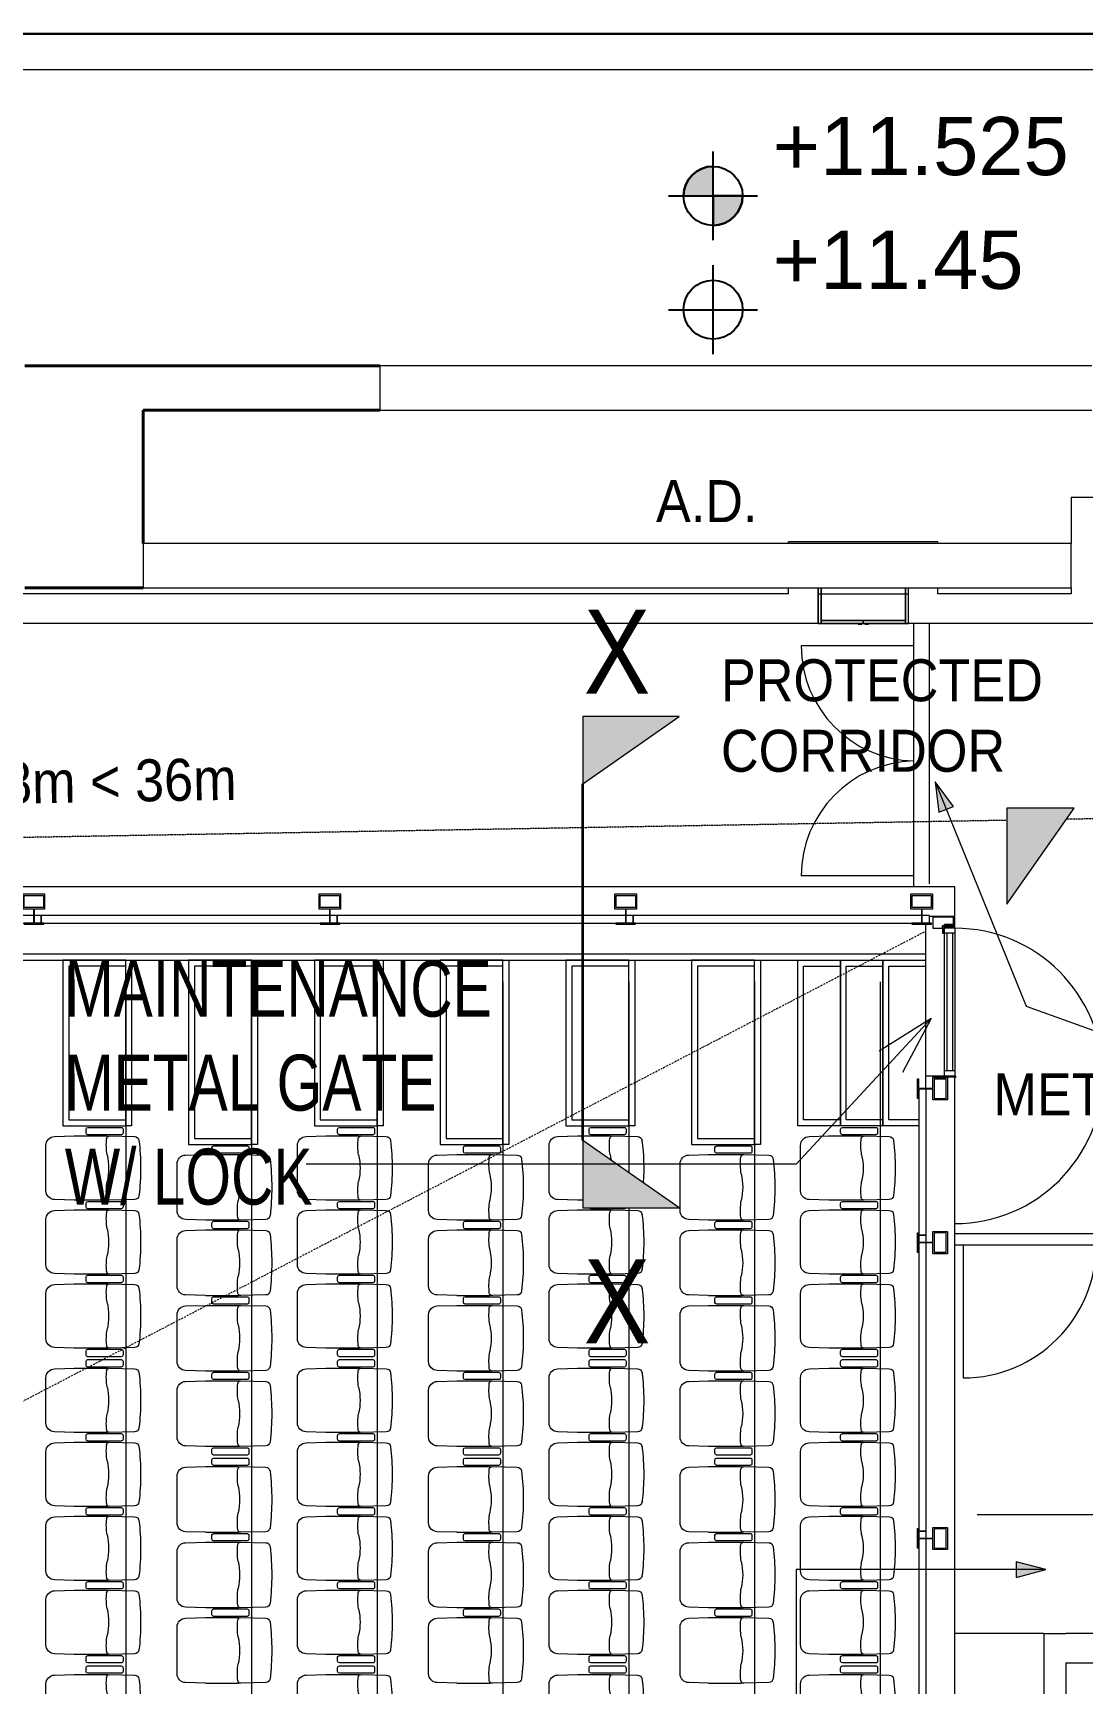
# Model space of a CAD drawing. Header units: millimetres. Extents: x 12827 to 178996, y -27589 to 73652.
# Drawn here: x 66783 to 73879, y 22699 to 33857 of the extents above; entities that cross this region are included whole.
import ezdxf

# ---------------------------------------------------------------- set-up
doc = ezdxf.new("R2010")
doc.units = ezdxf.units.MM
for name, pattern in [('Dash', [6, 3, -3]), ('Dash dot', [21, 10, -5, 1, -5]), ('Overhead', [3.96875, 2.38125, -1.5875])]:
    doc.linetypes.add(name, pattern=pattern)
for name, color, linetype, lineweight in [('A-ANNO-NOTE', 131, 'Continuous', 25), ('A-DETL', 90, 'Continuous', 9), ('A-DETL-GENF', 92, 'Continuous', 20), ('A-DETL-HDLN', 90, 'Dash', 9), ('A-DETL-THIN', 151, 'Continuous', 9), ('A-DETL-WIDE', 214, 'Continuous', 35), ('A-DOOR', 31, 'Continuous', 20), ('A-FLOR', 192, 'Continuous', 9), ('A-FLOR-HRAL', 11, 'Continuous', 9), ('A-FLOR-OVHD', 1, 'Overhead', 9), ('A-WALL', 113, 'Continuous', 20), ('G-ANNO-TEXT', 231, 'Continuous', 5), ('I-FURN', 30, 'Continuous', 20), ('P001', 131, 'Continuous', 9), ('P003', 231, 'Continuous', 9), ('P004', 41, 'Continuous', 9), ('P007', 191, 'Continuous', 9), ('P907', 195, 'Continuous', 9), ('P911', 155, 'Continuous', 9), ('P912', 205, 'Continuous', 9), ('S-COLS', 52, 'Continuous', 20), ('SEATING OPTION A PLAN_20181105_dwg _2_', 8, 'Continuous', 9)]:
    doc.layers.add(name, color=color, linetype=linetype, lineweight=lineweight)
doc.styles.add('Arial_1', font='arial.ttf', dxfattribs={"height": 393.413174})
doc.styles.add('Swis721 BT_1', font='swiss.ttf', dxfattribs={"width": 0.89, "height": 283.821263})
doc.styles.add('Swis721 BT_2', font='swiss.ttf', dxfattribs={"width": 0.85, "height": 567.642527})
doc.styles.add('Swis721 BT_7', font='swiss.ttf', dxfattribs={"width": 0.75, "height": 378.428351})

# ---------------------------------------------------------------- blocks, each defined once
blk = doc.blocks.new('SEATING OPTION A PLAN_20181105_dwg_Hr_ch_CS-01_hiji-19088041-Copy of 1_F')
at = {"layer": 'P003', "color": 253}
for p, q in [((-268, 13), (-268, -13)), ((-30, 25), (-256, 25)), ((-18, -13), (-18, 13)), ((-256, -25), (-30, -25))]:
    blk.add_line(p, q, dxfattribs=at)
for centre, start, end in [((-256, 13), 90, 180), ((-30, 13), 360, 90), ((-256, -13), 180, 270), ((-30, -13), 270, 0)]:
    blk.add_arc(centre, 12, start, end, dxfattribs=at)
blk = doc.blocks.new('SEATING OPTION A PLAN_20181105_dwg_Hr_ch_CS-01_500-19088042-Copy of 1_F')
at = {"layer": 'P001', "color": 253}
for p, q in [((-539, 153), (-539, -153)), ((-347, 217), (-481, 213)), ((-129, 218), (-331, 218)), ((60, 213), (-108, 217)), ((-481, -213), (-347, -217)), ((-331, -218), (-129, -218)), ((-108, -217), (60, -213))]:
    blk.add_line(p, q, dxfattribs=at)
for centre, radius, start, end in [((-479, 153), 60, 91.7184, 180), ((-331, -332), 550, 90, 91.7184), ((278, 154), 409, 173.5969, 188.9692), ((-129, 178), 40, 71.95, 90), ((-109, 197), 20, 88.7726, 173.5969), ((60, 183), 30, 7.0549, 88.7726), ((-1423, 0), 1524, 352.9451, 7.0549), ((-526, 0), 410, 347.3196, 12.6804), ((278, -154), 409, 171.0308, 186.4031), ((-479, -153), 60, 180, 268.2816), ((-331, 333), 550, 268.2816, 270), ((-109, -197), 20, 186.4031, 271.2274), ((-129, -177), 40, 270, 288.05), ((60, -183), 30, 271.2274, 352.9451)]:
    blk.add_arc(centre, radius, start, end, dxfattribs=at)
blk = doc.blocks.new('SEATING OPTION A PLAN_20181105_dwg_Hr_ch_CS-01_500-V1-Copy of 1_F')
at = {"layer": 'P001', "color": 253}
for p, q in [((-539, 153), (-539, -153)), ((-347, 217), (-481, 213)), ((-311, 218), (-331, 218)), ((-481, -213), (-347, -217)), ((-331, -218), (-129, -218)), ((-108, -217), (60, -213))]:
    blk.add_line(p, q, dxfattribs=at)
for centre, radius, start, end in [((-479, 153), 60, 91.7184, 180), ((-331, -332), 550, 90, 91.7184), ((-1423, 0), 1524, 352.9451, 3.6811), ((278, -154), 409, 171.0308, 186.4031), ((-526, 0), 410, 347.3196, 352.3357), ((-479, -153), 60, 180, 268.2816), ((-331, 333), 550, 268.2816, 270), ((-109, -197), 20, 186.4031, 271.2274), ((-129, -177), 40, 270, 288.05), ((60, -183), 30, 271.2274, 352.9451)]:
    blk.add_arc(centre, radius, start, end, dxfattribs=at)
blk = doc.blocks.new('SEATING OPTION A PLAN_20181105_dwg_Hr_ch_CS-01_hiji-V2-Copy of 1_F')
at = {"layer": 'P003', "color": 253}
blk.add_line((-30, 25), (-256, 25), dxfattribs=at)
for centre, start, end in [((-256, 13), 90, 149.8077), ((-30, 13), 30.1923, 90)]:
    blk.add_arc(centre, 12, start, end, dxfattribs=at)
blk = doc.blocks.new('SEATING OPTION A PLAN_20181105_dwg_B$3A57D8191-19088043-Copy of 1_F')
at = {"layer": 'P001', "color": 253}
for p, q in [((-503, 158), (-503, -158)), ((-311, 222), (-445, 218)), ((-93, 223), (-295, 223)), ((96, 218), (-72, 222)), ((-445, -218), (-311, -222)), ((-295, -222), (-93, -222)), ((-72, -222), (96, -218))]:
    blk.add_line(p, q, dxfattribs=at)
for centre, radius, start, end in [((-443, 158), 60, 91.7184, 180), ((-295, -327), 550, 90, 91.7184), ((352, 157), 447, 173.8758, 188.5782), ((-93, 183), 40, 71.95, 90), ((-73, 202), 20, 88.7726, 173.5969), ((96, 188), 30, 7.0549, 88.7726), ((-1469, 0), 1606, 353.1282, 6.8718), ((-490, 0), 410, 347.3196, 12.6804), ((352, -157), 447, 171.4218, 186.1242), ((-443, -158), 60, 180, 268.2816), ((-295, 328), 550, 268.2816, 270), ((-73, -202), 20, 186.4031, 271.2274), ((-93, -182), 40, 270, 288.05), ((96, -188), 30, 271.2274, 352.9451)]:
    blk.add_arc(centre, radius, start, end, dxfattribs=at)
blk = doc.blocks.new('SEATING OPTION A PLAN_20181105_dwg _2_-19088040-Copy of 1_F')
at = {"layer": 'P004', "color": 253, "flags": 128}
for points in [[(8218, 36759), (7793, 36759), (7793, 35639), (8218, 35639)], [(9068, 36759), (8643, 36759), (8643, 35514), (9068, 35514)], [(9918, 36759), (9493, 36759), (9493, 35639), (9918, 35639)], [(10768, 36759), (10343, 36759), (10343, 35514), (10768, 35514)], [(11618, 36759), (11193, 36759), (11193, 35639), (11618, 35639)], [(12468, 36759), (12043, 36759), (12043, 35514), (12468, 35514)], [(13048, 35639), (12760, 35639), (12760, 36759), (13048, 36759)], [(13336, 35639), (13048, 35639), (13048, 36759), (13336, 36759)]]:
    blk.add_lwpolyline(points, close=True, dxfattribs=at)
blk.add_lwpolyline([(13578, 35639), (13336, 35639), (13336, 36759), (13623, 36759)], dxfattribs=at)
at = {"layer": 'P007', "color": 253}
blk.add_line((-1132, 36759), (13623, 36759), dxfattribs=at)
at = {"layer": 'P907', "color": 253}
for p, q in [((8218, 36612), (8218, 20882)), ((9068, 36612), (9068, 20882)), ((9918, 36612), (9918, 20882)), ((10768, 36612), (10768, 20882)), ((11618, 36612), (11618, 35323)), ((12468, 36612), (12468, 20882)), ((13318, 36612), (13318, 20882)), ((11618, 35086), (11618, 20882))]:
    blk.add_line(p, q, dxfattribs=at)
at = {"layer": 'P911', "color": 253, "flags": 128}
for points in [[(8218, 36719), (7833, 36719), (7833, 35679), (8218, 35679)], [(8218, 36759), (8258, 36759), (8258, 35639), (8218, 35639)], [(9068, 36719), (8683, 36719), (8683, 35554), (9068, 35554)], [(9068, 36759), (9108, 36759), (9108, 35514), (9068, 35514)], [(9918, 36719), (9533, 36719), (9533, 35679), (9918, 35679)], [(9918, 36759), (9958, 36759), (9958, 35639), (9918, 35639)], [(10768, 36719), (10383, 36719), (10383, 35554), (10768, 35554)], [(10768, 36759), (10808, 36759), (10808, 35514), (10768, 35514)], [(11618, 36719), (11233, 36719), (11233, 35679), (11618, 35679)], [(11618, 36759), (11658, 36759), (11658, 35639), (11618, 35639)], [(12468, 36719), (12083, 36719), (12083, 35554), (12468, 35554)], [(12468, 36759), (12508, 36759), (12508, 35514), (12468, 35514)], [(13048, 35679), (12800, 35679), (12800, 36719), (13048, 36719)], [(13336, 35679), (13088, 35679), (13088, 36719), (13336, 36719)]]:
    blk.add_lwpolyline(points, close=True, dxfattribs=at)
blk.add_lwpolyline([(13578, 35679), (13376, 35679), (13376, 36719), (13623, 36719)], dxfattribs=at)
at = {"layer": 'P912', "color": 253}
blk.add_line((-1132, 36759), (13623, 36759), dxfattribs=at)
at = {"layer": 'P912', "color": 253, "flags": 128}
blk.add_lwpolyline([(13623, 36799), (-1132, 36799), (-1132, 36759)], dxfattribs=at)
at = {"extrusion": (0, 0, -1), "zscale": -1, "rotation": 180}
for name, p in [('SEATING OPTION A PLAN_20181105_dwg_Hr_ch_CS-01_hiji-19088041-Copy of 1_F', (-8218, 35604)), ('SEATING OPTION A PLAN_20181105_dwg_Hr_ch_CS-01_hiji-19088041-Copy of 1_F', (-9918, 35604)), ('SEATING OPTION A PLAN_20181105_dwg_Hr_ch_CS-01_hiji-19088041-Copy of 1_F', (-11618, 35604)), ('SEATING OPTION A PLAN_20181105_dwg_Hr_ch_CS-01_hiji-19088041-Copy of 1_F', (-13318, 35604)), ('SEATING OPTION A PLAN_20181105_dwg_Hr_ch_CS-01_500-19088042-Copy of 1_F', (-8218, 35354)), ('SEATING OPTION A PLAN_20181105_dwg_Hr_ch_CS-01_hiji-19088041-Copy of 1_F', (-9068, 35479)), ('SEATING OPTION A PLAN_20181105_dwg_Hr_ch_CS-01_500-19088042-Copy of 1_F', (-9918, 35354)), ('SEATING OPTION A PLAN_20181105_dwg_Hr_ch_CS-01_hiji-19088041-Copy of 1_F', (-10768, 35479)), ('SEATING OPTION A PLAN_20181105_dwg_Hr_ch_CS-01_500-V1-Copy of 1_F', (-11618, 35354)), ('SEATING OPTION A PLAN_20181105_dwg_Hr_ch_CS-01_hiji-19088041-Copy of 1_F', (-12468, 35479)), ('SEATING OPTION A PLAN_20181105_dwg_Hr_ch_CS-01_500-19088042-Copy of 1_F', (-13318, 35354)), ('SEATING OPTION A PLAN_20181105_dwg_B$3A57D8191-19088043-Copy of 1_F', (-9068, 35224)), ('SEATING OPTION A PLAN_20181105_dwg_B$3A57D8191-19088043-Copy of 1_F', (-10768, 35224)), ('SEATING OPTION A PLAN_20181105_dwg_B$3A57D8191-19088043-Copy of 1_F', (-12468, 35224)), ('SEATING OPTION A PLAN_20181105_dwg_Hr_ch_CS-01_500-19088042-Copy of 1_F', (-8218, 34854)), ('SEATING OPTION A PLAN_20181105_dwg_Hr_ch_CS-01_hiji-19088041-Copy of 1_F', (-8218, 35104)), ('SEATING OPTION A PLAN_20181105_dwg_Hr_ch_CS-01_500-19088042-Copy of 1_F', (-9918, 34854)), ('SEATING OPTION A PLAN_20181105_dwg_Hr_ch_CS-01_hiji-19088041-Copy of 1_F', (-9918, 35104)), ('SEATING OPTION A PLAN_20181105_dwg_Hr_ch_CS-01_500-19088042-Copy of 1_F', (-11618, 34854)), ('SEATING OPTION A PLAN_20181105_dwg_Hr_ch_CS-01_hiji-V2-Copy of 1_F', (-11618, 35104)), ('SEATING OPTION A PLAN_20181105_dwg_Hr_ch_CS-01_500-19088042-Copy of 1_F', (-13318, 34854)), ('SEATING OPTION A PLAN_20181105_dwg_Hr_ch_CS-01_hiji-19088041-Copy of 1_F', (-13318, 35104)), ('SEATING OPTION A PLAN_20181105_dwg_B$3A57D8191-19088043-Copy of 1_F', (-9068, 34714)), ('SEATING OPTION A PLAN_20181105_dwg_Hr_ch_CS-01_hiji-19088041-Copy of 1_F', (-9068, 34969)), ('SEATING OPTION A PLAN_20181105_dwg_B$3A57D8191-19088043-Copy of 1_F', (-10768, 34714)), ('SEATING OPTION A PLAN_20181105_dwg_Hr_ch_CS-01_hiji-19088041-Copy of 1_F', (-10768, 34969)), ('SEATING OPTION A PLAN_20181105_dwg_B$3A57D8191-19088043-Copy of 1_F', (-12468, 34714)), ('SEATING OPTION A PLAN_20181105_dwg_Hr_ch_CS-01_hiji-19088041-Copy of 1_F', (-12468, 34969)), ('SEATING OPTION A PLAN_20181105_dwg_Hr_ch_CS-01_hiji-19088041-Copy of 1_F', (-8218, 34604)), ('SEATING OPTION A PLAN_20181105_dwg_Hr_ch_CS-01_hiji-19088041-Copy of 1_F', (-9918, 34604)), ('SEATING OPTION A PLAN_20181105_dwg_Hr_ch_CS-01_hiji-19088041-Copy of 1_F', (-11618, 34604)), ('SEATING OPTION A PLAN_20181105_dwg_Hr_ch_CS-01_hiji-19088041-Copy of 1_F', (-13318, 34604)), ('SEATING OPTION A PLAN_20181105_dwg_Hr_ch_CS-01_500-19088042-Copy of 1_F', (-8218, 34354)), ('SEATING OPTION A PLAN_20181105_dwg_Hr_ch_CS-01_hiji-19088041-Copy of 1_F', (-9068, 34459)), ('SEATING OPTION A PLAN_20181105_dwg_Hr_ch_CS-01_500-19088042-Copy of 1_F', (-9918, 34354)), ('SEATING OPTION A PLAN_20181105_dwg_Hr_ch_CS-01_hiji-19088041-Copy of 1_F', (-10768, 34459)), ('SEATING OPTION A PLAN_20181105_dwg_Hr_ch_CS-01_500-19088042-Copy of 1_F', (-11618, 34354)), ('SEATING OPTION A PLAN_20181105_dwg_Hr_ch_CS-01_hiji-19088041-Copy of 1_F', (-12468, 34459)), ('SEATING OPTION A PLAN_20181105_dwg_Hr_ch_CS-01_500-19088042-Copy of 1_F', (-13318, 34354)), ('SEATING OPTION A PLAN_20181105_dwg_B$3A57D8191-19088043-Copy of 1_F', (-9068, 34204)), ('SEATING OPTION A PLAN_20181105_dwg_B$3A57D8191-19088043-Copy of 1_F', (-10768, 34204)), ('SEATING OPTION A PLAN_20181105_dwg_B$3A57D8191-19088043-Copy of 1_F', (-12468, 34204)), ('SEATING OPTION A PLAN_20181105_dwg_Hr_ch_CS-01_hiji-19088041-Copy of 1_F', (-8218, 34104)), ('SEATING OPTION A PLAN_20181105_dwg_Hr_ch_CS-01_hiji-19088041-Copy of 1_F', (-8218, 34034)), ('SEATING OPTION A PLAN_20181105_dwg_Hr_ch_CS-01_hiji-19088041-Copy of 1_F', (-9918, 34104)), ('SEATING OPTION A PLAN_20181105_dwg_Hr_ch_CS-01_hiji-19088041-Copy of 1_F', (-9918, 34034)), ('SEATING OPTION A PLAN_20181105_dwg_Hr_ch_CS-01_hiji-19088041-Copy of 1_F', (-11618, 34104)), ('SEATING OPTION A PLAN_20181105_dwg_Hr_ch_CS-01_hiji-19088041-Copy of 1_F', (-11618, 34034)), ('SEATING OPTION A PLAN_20181105_dwg_Hr_ch_CS-01_hiji-19088041-Copy of 1_F', (-13318, 34104)), ('SEATING OPTION A PLAN_20181105_dwg_Hr_ch_CS-01_hiji-19088041-Copy of 1_F', (-13318, 34034)), ('SEATING OPTION A PLAN_20181105_dwg_Hr_ch_CS-01_500-19088042-Copy of 1_F', (-8218, 33784)), ('SEATING OPTION A PLAN_20181105_dwg_Hr_ch_CS-01_hiji-19088041-Copy of 1_F', (-9068, 33949)), ('SEATING OPTION A PLAN_20181105_dwg_Hr_ch_CS-01_500-19088042-Copy of 1_F', (-9918, 33784)), ('SEATING OPTION A PLAN_20181105_dwg_Hr_ch_CS-01_hiji-19088041-Copy of 1_F', (-10768, 33949)), ('SEATING OPTION A PLAN_20181105_dwg_Hr_ch_CS-01_500-19088042-Copy of 1_F', (-11618, 33784)), ('SEATING OPTION A PLAN_20181105_dwg_Hr_ch_CS-01_hiji-19088041-Copy of 1_F', (-12468, 33949)), ('SEATING OPTION A PLAN_20181105_dwg_Hr_ch_CS-01_500-19088042-Copy of 1_F', (-13318, 33784)), ('SEATING OPTION A PLAN_20181105_dwg_B$3A57D8191-19088043-Copy of 1_F', (-9068, 33694)), ('SEATING OPTION A PLAN_20181105_dwg_B$3A57D8191-19088043-Copy of 1_F', (-10768, 33694)), ('SEATING OPTION A PLAN_20181105_dwg_B$3A57D8191-19088043-Copy of 1_F', (-12468, 33694)), ('SEATING OPTION A PLAN_20181105_dwg_Hr_ch_CS-01_500-19088042-Copy of 1_F', (-8218, 33284)), ('SEATING OPTION A PLAN_20181105_dwg_Hr_ch_CS-01_hiji-19088041-Copy of 1_F', (-8218, 33534)), ('SEATING OPTION A PLAN_20181105_dwg_Hr_ch_CS-01_500-19088042-Copy of 1_F', (-9918, 33284)), ('SEATING OPTION A PLAN_20181105_dwg_Hr_ch_CS-01_hiji-19088041-Copy of 1_F', (-9918, 33534)), ('SEATING OPTION A PLAN_20181105_dwg_Hr_ch_CS-01_500-19088042-Copy of 1_F', (-11618, 33284)), ('SEATING OPTION A PLAN_20181105_dwg_Hr_ch_CS-01_hiji-19088041-Copy of 1_F', (-11618, 33534)), ('SEATING OPTION A PLAN_20181105_dwg_Hr_ch_CS-01_500-19088042-Copy of 1_F', (-13318, 33284)), ('SEATING OPTION A PLAN_20181105_dwg_Hr_ch_CS-01_hiji-19088041-Copy of 1_F', (-13318, 33534)), ('SEATING OPTION A PLAN_20181105_dwg_Hr_ch_CS-01_hiji-19088041-Copy of 1_F', (-9068, 33439)), ('SEATING OPTION A PLAN_20181105_dwg_Hr_ch_CS-01_hiji-19088041-Copy of 1_F', (-9068, 33369)), ('SEATING OPTION A PLAN_20181105_dwg_Hr_ch_CS-01_hiji-19088041-Copy of 1_F', (-10768, 33439)), ('SEATING OPTION A PLAN_20181105_dwg_Hr_ch_CS-01_hiji-19088041-Copy of 1_F', (-10768, 33369)), ('SEATING OPTION A PLAN_20181105_dwg_Hr_ch_CS-01_hiji-19088041-Copy of 1_F', (-12468, 33439)), ('SEATING OPTION A PLAN_20181105_dwg_Hr_ch_CS-01_hiji-19088041-Copy of 1_F', (-12468, 33369)), ('SEATING OPTION A PLAN_20181105_dwg_B$3A57D8191-19088043-Copy of 1_F', (-9068, 33114)), ('SEATING OPTION A PLAN_20181105_dwg_B$3A57D8191-19088043-Copy of 1_F', (-10768, 33114)), ('SEATING OPTION A PLAN_20181105_dwg_B$3A57D8191-19088043-Copy of 1_F', (-12468, 33114)), ('SEATING OPTION A PLAN_20181105_dwg_Hr_ch_CS-01_hiji-19088041-Copy of 1_F', (-8218, 33034)), ('SEATING OPTION A PLAN_20181105_dwg_Hr_ch_CS-01_hiji-19088041-Copy of 1_F', (-9918, 33034)), ('SEATING OPTION A PLAN_20181105_dwg_Hr_ch_CS-01_hiji-19088041-Copy of 1_F', (-11618, 33034)), ('SEATING OPTION A PLAN_20181105_dwg_Hr_ch_CS-01_hiji-19088041-Copy of 1_F', (-13318, 33034)), ('SEATING OPTION A PLAN_20181105_dwg_Hr_ch_CS-01_500-19088042-Copy of 1_F', (-8218, 32784)), ('SEATING OPTION A PLAN_20181105_dwg_Hr_ch_CS-01_500-19088042-Copy of 1_F', (-9918, 32784)), ('SEATING OPTION A PLAN_20181105_dwg_Hr_ch_CS-01_500-19088042-Copy of 1_F', (-11618, 32784)), ('SEATING OPTION A PLAN_20181105_dwg_Hr_ch_CS-01_500-19088042-Copy of 1_F', (-13318, 32784)), ('SEATING OPTION A PLAN_20181105_dwg_B$3A57D8191-19088043-Copy of 1_F', (-9068, 32604)), ('SEATING OPTION A PLAN_20181105_dwg_Hr_ch_CS-01_hiji-19088041-Copy of 1_F', (-9068, 32859)), ('SEATING OPTION A PLAN_20181105_dwg_B$3A57D8191-19088043-Copy of 1_F', (-10768, 32604)), ('SEATING OPTION A PLAN_20181105_dwg_Hr_ch_CS-01_hiji-19088041-Copy of 1_F', (-10768, 32859)), ('SEATING OPTION A PLAN_20181105_dwg_B$3A57D8191-19088043-Copy of 1_F', (-12468, 32604)), ('SEATING OPTION A PLAN_20181105_dwg_Hr_ch_CS-01_hiji-19088041-Copy of 1_F', (-12468, 32859)), ('SEATING OPTION A PLAN_20181105_dwg_Hr_ch_CS-01_500-19088042-Copy of 1_F', (-8218, 32284)), ('SEATING OPTION A PLAN_20181105_dwg_Hr_ch_CS-01_hiji-19088041-Copy of 1_F', (-8218, 32534)), ('SEATING OPTION A PLAN_20181105_dwg_Hr_ch_CS-01_500-19088042-Copy of 1_F', (-9918, 32284)), ('SEATING OPTION A PLAN_20181105_dwg_Hr_ch_CS-01_hiji-19088041-Copy of 1_F', (-9918, 32534)), ('SEATING OPTION A PLAN_20181105_dwg_Hr_ch_CS-01_500-19088042-Copy of 1_F', (-11618, 32284)), ('SEATING OPTION A PLAN_20181105_dwg_Hr_ch_CS-01_hiji-19088041-Copy of 1_F', (-11618, 32534)), ('SEATING OPTION A PLAN_20181105_dwg_Hr_ch_CS-01_500-19088042-Copy of 1_F', (-13318, 32284)), ('SEATING OPTION A PLAN_20181105_dwg_Hr_ch_CS-01_hiji-19088041-Copy of 1_F', (-13318, 32534)), ('SEATING OPTION A PLAN_20181105_dwg_Hr_ch_CS-01_hiji-19088041-Copy of 1_F', (-9068, 32349)), ('SEATING OPTION A PLAN_20181105_dwg_Hr_ch_CS-01_hiji-19088041-Copy of 1_F', (-10768, 32349)), ('SEATING OPTION A PLAN_20181105_dwg_Hr_ch_CS-01_hiji-19088041-Copy of 1_F', (-12468, 32349)), ('SEATING OPTION A PLAN_20181105_dwg_B$3A57D8191-19088043-Copy of 1_F', (-9068, 32094)), ('SEATING OPTION A PLAN_20181105_dwg_B$3A57D8191-19088043-Copy of 1_F', (-10768, 32094)), ('SEATING OPTION A PLAN_20181105_dwg_B$3A57D8191-19088043-Copy of 1_F', (-12468, 32094)), ('SEATING OPTION A PLAN_20181105_dwg_Hr_ch_CS-01_hiji-19088041-Copy of 1_F', (-8218, 32034)), ('SEATING OPTION A PLAN_20181105_dwg_Hr_ch_CS-01_hiji-19088041-Copy of 1_F', (-9918, 32034)), ('SEATING OPTION A PLAN_20181105_dwg_Hr_ch_CS-01_hiji-19088041-Copy of 1_F', (-11618, 32034)), ('SEATING OPTION A PLAN_20181105_dwg_Hr_ch_CS-01_hiji-19088041-Copy of 1_F', (-13318, 32034)), ('SEATING OPTION A PLAN_20181105_dwg_Hr_ch_CS-01_500-19088042-Copy of 1_F', (-8218, 31714)), ('SEATING OPTION A PLAN_20181105_dwg_Hr_ch_CS-01_hiji-19088041-Copy of 1_F', (-8218, 31964)), ('SEATING OPTION A PLAN_20181105_dwg_Hr_ch_CS-01_500-19088042-Copy of 1_F', (-9918, 31714)), ('SEATING OPTION A PLAN_20181105_dwg_Hr_ch_CS-01_hiji-19088041-Copy of 1_F', (-9918, 31964)), ('SEATING OPTION A PLAN_20181105_dwg_Hr_ch_CS-01_500-19088042-Copy of 1_F', (-11618, 31714)), ('SEATING OPTION A PLAN_20181105_dwg_Hr_ch_CS-01_hiji-19088041-Copy of 1_F', (-11618, 31964)), ('SEATING OPTION A PLAN_20181105_dwg_Hr_ch_CS-01_500-19088042-Copy of 1_F', (-13318, 31714)), ('SEATING OPTION A PLAN_20181105_dwg_Hr_ch_CS-01_hiji-19088041-Copy of 1_F', (-13318, 31964))]:
    blk.add_blockref(name, p, dxfattribs=at)
blk = doc.blocks.new('Railing - T PROFILE-16174661-Copy of 1_F')
at = {"layer": 'A-FLOR-HRAL'}
for p, q in [((8, -9), (3, -9)), ((3, -9), (3, -142)), ((8, -68), (8, -9)), ((8, -142), (8, -83)), ((105, -73), (13, -73)), ((13, -78), (105, -78)), ((205, 0), (105, 0)), ((105, 0), (105, -73)), ((105, -78), (105, -150)), ((115, -10), (195, -10)), ((115, -140), (115, -10)), ((195, -10), (195, -140)), ((205, -150), (205, 0)), ((3, -142), (8, -142)), ((105, -150), (205, -150)), ((195, -140), (115, -140))]:
    blk.add_line(p, q, dxfattribs=at)
for centre, start, end in [((13, -68), 189.2953, 270), ((13, -68), 189.2953, 229.6476), ((13, -83), 90, 180), ((13, -83), 135, 180)]:
    blk.add_arc(centre, 5, start, end, dxfattribs=at)
blk = doc.blocks.new('Railing - Railing-12128276-Copy of 1_F')
at = {"layer": 'A-FLOR-HRAL'}
for p, q in [((66787, 27892), (64839, 27892)), ((64839, 27842), (64839, 27892)), ((64839, 27842), (66786, 27842)), ((66839, 27892), (66792, 27892)), ((66793, 27842), (66839, 27842)), ((66839, 27892), (66839, 27842))]:
    blk.add_line(p, q, dxfattribs=at)
at = {"rotation": 89.9999999999807}
blk.add_blockref('Railing - T PROFILE-16174661-Copy of 1_F', (66714, 27832), dxfattribs=at)
blk = doc.blocks.new('Railing - Railing-12128306-Copy of 1_F')
at = {"layer": 'A-FLOR-HRAL'}
for p, q in [((68787, 27892), (66839, 27892)), ((66839, 27842), (66839, 27892)), ((66839, 27842), (68786, 27842)), ((68839, 27892), (68792, 27892)), ((68793, 27842), (68839, 27842)), ((68839, 27892), (68839, 27842))]:
    blk.add_line(p, q, dxfattribs=at)
at = {"rotation": 89.9999999999807}
blk.add_blockref('Railing - T PROFILE-16174661-Copy of 1_F', (68714, 27832), dxfattribs=at)
blk = doc.blocks.new('Railing - Railing-12128316-Copy of 1_F')
at = {"layer": 'A-FLOR-HRAL'}
for p, q in [((70787, 27892), (68839, 27892)), ((68839, 27842), (68839, 27892)), ((68839, 27842), (70786, 27842)), ((70839, 27892), (70792, 27892)), ((70793, 27842), (70839, 27842)), ((70839, 27892), (70839, 27842))]:
    blk.add_line(p, q, dxfattribs=at)
at = {"rotation": 89.9999999999807}
blk.add_blockref('Railing - T PROFILE-16174661-Copy of 1_F', (70714, 27832), dxfattribs=at)
blk = doc.blocks.new('Railing - Railing-12129067-Copy of 1_F')
at = {"layer": 'A-FLOR-HRAL'}
for p, q in [((72769, 23732), (72769, 23686)), ((72769, 23732), (72819, 23732)), ((72769, 23679), (72769, 21732)), ((72819, 23685), (72819, 23732)), ((72819, 21732), (72819, 23680)), ((72819, 21732), (72769, 21732))]:
    blk.add_line(p, q, dxfattribs=at)
at = {"extrusion": (0, 0, -1), "zscale": -1, "rotation": 180}
blk.add_blockref('Railing - T PROFILE-16174661-Copy of 1_F', (-72759, 23607), dxfattribs=at)
blk = doc.blocks.new('Railing - Railing-12129083-Copy of 1_F')
at = {"layer": 'A-FLOR-HRAL'}
for p, q in [((72769, 25732), (72769, 25686)), ((72769, 25732), (72819, 25732)), ((72769, 25679), (72769, 23732)), ((72819, 25685), (72819, 25732)), ((72819, 23732), (72819, 25680)), ((72819, 23732), (72769, 23732))]:
    blk.add_line(p, q, dxfattribs=at)
at = {"extrusion": (0, 0, -1), "zscale": -1, "rotation": 180}
blk.add_blockref('Railing - T PROFILE-16174661-Copy of 1_F', (-72759, 25607), dxfattribs=at)
blk = doc.blocks.new('DLN_Gate Door-01 - DLN_Gate Door-01-12661659-Copy of 1_F')
at = {"layer": 'A-DOOR', "lineweight": 15}
for p, q in [((-575, 75), (-575, 65)), ((-515, 75), (-575, 75)), ((-575, 75), (-575, 65)), ((-575, 65), (-525, 65)), ((-525, 65), (-575, 65)), ((-575, 65), (-575, -75)), ((-575, 65), (-525, 65)), ((-525, 65), (-525, 5)), ((-525, 5), (-525, 65)), ((-525, 65), (-525, 5)), ((-525, 5), (-515, 5)), ((-515, 5), (-525, 5)), ((-525, 5), (-515, 5)), ((-515, 75), (-515, 0)), ((-505, 75), (-515, 75)), ((-515, 75), (-515, -10)), ((-515, 5), (-515, 75)), ((-515, -10), (-515, 5)), ((-505, 75), (-505, 0)), ((-505, 0), (-505, 75)), ((-500, 75), (-465, 75)), ((-500, 75), (-500, 5)), ((-465, 5), (-500, 5)), ((-499, 75), (500, 75)), ((-465, 75), (465, 75)), ((-465, 75), (-465, 5)), ((465, 60), (-465, 60)), ((-465, 20), (465, 20)), ((465, 5), (-465, 5)), ((465, 75), (500, 75)), ((465, 75), (465, 5)), ((500, 5), (465, 5)), ((500, 75), (500, 0)), ((500, 75), (500, 0)), ((500, 75), (500, 5)), ((510, 5), (500, 5)), ((500, 5), (500, -75)), ((500, -75), (500, 0)), ((502, 5), (507, 5)), ((505, 5), (505, 70)), ((-575, -75), (-500, -75)), ((-500, -10), (-515, -10)), ((-515, -10), (-465, -10)), ((-505, 0), (-465, 0)), ((-465, 0), (-505, 0)), ((-505, -10), (-465, -10)), ((-500, -75), (-500, -10)), ((-465, -10), (-465, 0)), ((-465, -10), (-465, 0)), ((500, -75), (510, -75))]:
    blk.add_line(p, q, dxfattribs=at)
for radius in [5, 4, 2.5]:
    blk.add_circle((505, 75), radius, dxfattribs=at)
blk.add_arc((499, 75), 998, 0, 180, dxfattribs=at)
blk = doc.blocks.new('Railing - Railing-12387235-Copy of 1_F')
at = {"layer": 'A-FLOR-HRAL'}
for p, q in [((72787, 27892), (70839, 27892)), ((70839, 27842), (70839, 27892)), ((70839, 27842), (72786, 27842)), ((72839, 27892), (72792, 27892)), ((72793, 27842), (72839, 27842)), ((72839, 27892), (72839, 27842))]:
    blk.add_line(p, q, dxfattribs=at)
at = {"rotation": 89.9999999999807}
blk.add_blockref('Railing - T PROFILE-16174661-Copy of 1_F', (72714, 27832), dxfattribs=at)
blk = doc.blocks.new('Railing - Railing-12864473-Copy of 1_F')
at = {"layer": 'A-FLOR-HRAL'}
for p, q in [((72769, 26719), (72769, 25732)), ((72819, 25732), (72819, 26720)), ((72819, 25732), (72769, 25732))]:
    blk.add_line(p, q, dxfattribs=at)
at = {"extrusion": (0, 0, -1), "zscale": -1, "rotation": 180}
blk.add_blockref('Railing - T PROFILE-16174661-Copy of 1_F', (-72759, 26647), dxfattribs=at)
blk = doc.blocks.new('DLN_Production Lighting PLB - DLN_Production Lighting PLB-11812519-Copy of 1_F')
at = {"layer": 'I-FURN', "lineweight": 9}
for p, q in [((305, 350), (-305, 350)), ((-305, 350), (-305, 110)), ((-305, 350), (-285, 350)), ((-35, 350), (-285, 350)), ((-285, 350), (-285, 330)), ((-285, 330), (-285, 350)), ((-285, 350), (-35, 350)), ((0, 350), (-285, 350)), ((-285, 350), (-285, 330)), ((-285, 330), (-285, 350)), ((-285, 350), (-35, 350)), ((-285, 350), (-35, 350)), ((285, 350), (-285, 350)), ((-285, 350), (-35, 350)), ((-285, 110), (-285, 350)), ((-285, 350), (-285, 330)), ((-35, 355), (-10, 355)), ((-10, 355), (-35, 355)), ((-35, 350), (-35, 355)), ((-35, 355), (-35, 350)), ((-35, 350), (-10, 350)), ((-10, 350), (-35, 350)), ((-10, 350), (-35, 350)), ((-35, 350), (-10, 350)), ((-35, 350), (-10, 350)), ((-35, 350), (-10, 350)), ((-35, 350), (-10, 350)), ((-10, 355), (-10, 350)), ((-10, 355), (-10, 350)), ((0, 350), (-10, 350)), ((-10, 350), (0, 350)), ((-10, 350), (0, 350)), ((-10, 350), (10, 350)), ((-10, 350), (10, 350)), ((0, 330), (0, 350)), ((0, 350), (0, 330)), ((0, 350), (0, 330)), ((10, 350), (0, 350)), ((0, 350), (10, 350)), ((0, 330), (0, 350)), ((0, 350), (0, 330)), ((285, 350), (0, 350)), ((0, 350), (10, 350)), ((0, 330), (0, 350)), ((0, 330), (0, 350)), ((0, 350), (0, 330)), ((35, 355), (10, 355)), ((10, 355), (35, 355)), ((10, 355), (10, 350)), ((10, 355), (10, 350)), ((35, 350), (10, 350)), ((10, 350), (35, 350)), ((35, 350), (10, 350)), ((10, 350), (35, 350)), ((10, 350), (35, 350)), ((10, 350), (35, 350)), ((10, 350), (35, 350)), ((35, 350), (35, 355)), ((35, 355), (35, 350)), ((285, 350), (35, 350)), ((35, 350), (285, 350)), ((35, 350), (285, 350)), ((35, 350), (285, 350)), ((35, 350), (285, 350)), ((285, 330), (285, 350)), ((285, 350), (285, 330)), ((285, 330), (285, 350)), ((285, 350), (285, 330)), ((285, 350), (305, 350)), ((285, 350), (285, 110)), ((285, 330), (285, 350)), ((305, 110), (305, 350)), ((-285, 330), (0, 330)), ((0, 330), (-285, 330)), ((-285, 330), (0, 330)), ((0, 330), (-285, 330)), ((-285, 330), (-285, 110)), ((0, 330), (285, 330)), ((285, 330), (0, 330)), ((0, 330), (285, 330)), ((285, 330), (0, 330)), ((285, 110), (285, 330))]:
    blk.add_line(p, q, dxfattribs=at)
blk = doc.blocks.new('Railings 7 - Railings 7-18739482-Copy of 1_F')
at = {"layer": 'A-FLOR-HRAL', "lineweight": 20}
for p, q in [((75192, 33847), (52879, 33847)), ((52879, 33610), (75428, 33610))]:
    blk.add_line(p, q, dxfattribs=at)
blk = doc.blocks.new('DLN_Slab Level Mark - FFL-2mm_Type 2-2670450-Copy of 1_F')
at = {"layer": 'A-ANNO-NOTE', "lineweight": 5}
h = blk.add_hatch(color=256, dxfattribs=at)
edge = h.paths.add_edge_path(flags=0)
edge.add_arc((0, 0), 1, 0, 90, ccw=False)
edge.add_line((1, 0), (0, 0))
edge.add_line((0, 0), (0, 1))
h = blk.add_hatch(color=256, dxfattribs=at)
edge = h.paths.add_edge_path(flags=0)
edge.add_arc((0, 0), 1, 180, 270, ccw=False)
edge.add_line((-1, 0), (0, 0))
edge.add_line((0, 0), (0, -1))
at = {"layer": 'A-ANNO-NOTE'}
for p, q in [((0, 1.5), (0, -1.5)), ((0, 1), (0, 0)), ((0, 0), (-1, 0)), ((0, -1), (0, 0)), ((0, 0), (1, 0)), ((-1.5, 0), (1.5, 0))]:
    blk.add_line(p, q, dxfattribs=at)
blk.add_circle((0, 0), 1, dxfattribs=at)
for start, end in [(360, 90), (180, 270)]:
    blk.add_arc((0, 0), 1, start, end, dxfattribs=at)
blk = doc.blocks.new('DLN_Slab Level Mark - SSL-2mm_Type 2-2670448-Copy of 1_F')
at = {"layer": 'A-ANNO-NOTE'}
for p, q in [((0, 1.5), (0, -1.5)), ((-1.5, 0), (1.5, 0))]:
    blk.add_line(p, q, dxfattribs=at)
blk.add_circle((0, 0), 1, dxfattribs=at)

msp = doc.modelspace()

# ---------------------------------------------------------------- hatches: boundary and pattern name
at = {"layer": 'A-DETL-GENF'}
h = msp.add_hatch(color=7, dxfattribs=at)
h.paths.add_polyline_path([(64229.49674, -5605.86371), (64684.63164, -5605.86371), (64229.49674, -4955.86371)], flags=0)
h.paths.add_polyline_path([(81554.36184, -5605.86371), (82009.49674, -5605.86371), (82009.49674, -4955.86371), (81752.61612, -5322.72726)], flags=0)
h.paths.add_polyline_path([(71845.40869, 14119.48547), (72300.54359, 14769.48547), (71845.40869, 14769.48547)], flags=0)
h.paths.add_polyline_path([(77945.40869, 14119.48547), (77945.40869, 14769.48547), (77490.27379, 14769.48547)], flags=0)
h.paths.add_polyline_path([(71149.23756, 25917.48546), (70499.23756, 26372.62036), (70499.23756, 25917.48546)], flags=0)
h.paths.add_polyline_path([(73364.56918, 27968.67736), (73819.70408, 28618.67736), (73364.56918, 28618.67736)], flags=0)
h.paths.add_polyline_path([(76684.56918, 27968.67736), (76684.56918, 28618.67736), (76229.43428, 28618.67736)], flags=0)
h.paths.add_polyline_path([(70499.23756, 28782.35056), (71149.23756, 29237.48546), (70499.23756, 29237.48546), (70499.23756, 29105.8722)], flags=0)
at = {"layer": 'G-ANNO-TEXT'}
for points in [[(72880.20522, 28795.71711), (72905.82049, 28590.25244), (73005.12103, 28630.58712)], [(73628.61567, 23471.4214), (73428.61567, 23525.01124), (73428.61567, 23417.83156)]]:
    msp.add_hatch(color=130, dxfattribs=at).paths.add_polyline_path(points, flags=0)

# ---------------------------------------------------------------- linework, layer by layer
at = {"layer": 'A-DETL', "linetype": 'Dash dot'}
msp.add_line((41766.36231, 11621.79435), (72814.29296, 27786.04181), dxfattribs=at)
at = {"layer": 'A-DETL-HDLN'}
for p, q in [((75169.29297, 28567.48546), (73766.7166, 28543.0034)), ((73364.56918, 28535.98389), (58368.57179, 28274.22778))]:
    msp.add_line(p, q, dxfattribs=at)
at = {"layer": 'A-DETL-THIN'}
for p, q in [((73799.29296, 30407.48546), (67526.79297, 30407.48546)), ((67526.79297, 30407.48546), (67526.79297, 30107.48546)), ((73799.29296, 30107.48546), (73799.29296, 30407.48546)), ((67526.79297, 30107.48546), (73799.29296, 30107.48546)), ((72735.00492, 29867.48546), (72735.00492, 28087.48546)), ((72839.23756, 29867.48546), (72839.23756, 28107.48546)), ((72735.00492, 29714.3659), (71975.00492, 29714.3659)), ((71149.23756, 29237.48546), (70499.23756, 29237.48546)), ((70499.23756, 29237.48546), (70499.23756, 28782.35056)), ((70499.23756, 28782.35056), (71149.23756, 29237.48546)), ((73364.56918, 27968.67736), (73819.70408, 28618.67736)), ((73819.70408, 28618.67736), (73364.56918, 28618.67736)), ((73364.56918, 28618.67736), (73364.56918, 27968.67736)), ((72735.00492, 28160.12122), (71975.00492, 28160.12122)), ((71149.23756, 25917.48546), (70499.23756, 26372.62036)), ((70499.23756, 26372.62036), (70499.23756, 25917.48546)), ((70499.23756, 25917.48546), (71149.23756, 25917.48546)), ((73014.29296, 25742.48546), (74949.293, 25742.48546)), ((73014.29296, 25667.48546), (74949.293, 25667.48546)), ((73069.293, 25667.48546), (73069.293, 24767.48546)), ((74931.293, 23840.81891), (73164.293, 23840.81891)), ((73614.29296, 23040.81879), (73014.29296, 23040.81879))]:
    msp.add_line(p, q, dxfattribs=at)
for centre, radius, start, end in [((72752.29242, 29714.3659), 777.2875, 180, 268.818850339), ((72752.29242, 28160.12122), 777.2875, 91.181149661, 180), ((73069.293, 25667.48546), 900, 270, 0)]:
    msp.add_arc(centre, radius, start, end, dxfattribs=at)
at = {"layer": 'A-DETL-WIDE'}
msp.add_line((70499.23756, 26372.62036), (70499.23756, 28782.35056), dxfattribs=at)
at = {"layer": 'A-FLOR', "color": 50, "lineweight": 15}
for p, q in [((73014.29296, 28087.48546), (41679.42736, 28087.48546)), ((73014.29296, 27887.48546), (73014.29296, 28087.48546)), ((72839.42736, 27887.48546), (73014.29296, 27887.48546)), ((72864.29296, 26807.48546), (72814.29297, 26807.48546)), ((72814.29297, 26807.48546), (72814.29297, 26724.98546)), ((73014.29296, 13767.48546), (73014.29296, 26807.48546))]:
    msp.add_line(p, q, dxfattribs=at)
at = {"layer": 'A-FLOR'}
msp.add_line((72814.29296, 27835.48546), (72814.29296, 26807.48546), dxfattribs=at)
at = {"layer": 'A-FLOR-OVHD'}
msp.add_line((69126.79297, 31607.48546), (69126.79297, 31307.48546), dxfattribs=at)
at = {"layer": 'A-WALL'}
for p, q in [((52789.29296, 33857.48546), (75191.91345, 33857.48546)), ((73939.29296, 31607.48546), (69126.79297, 31607.48546)), ((69126.79297, 31307.48546), (73939.29296, 31307.48546)), ((73799.29296, 30717.48546), (73799.29296, 30407.48546)), ((75149.29296, 30717.48546), (73799.29296, 30717.48546)), ((71889.23756, 30407.48546), (71889.23756, 30417.48546)), ((72899.23756, 30417.48546), (71889.23756, 30417.48546)), ((72899.23756, 30407.48546), (72899.23756, 30417.48546)), ((71889.23756, 30067.48546), (50352.29296, 30067.48546)), ((71889.23756, 30067.48546), (71889.23756, 30107.48546)), ((72089.23756, 29867.48546), (72089.23756, 30107.48546)), ((72089.23756, 30067.48546), (72699.23756, 30067.48546)), ((72699.23756, 29867.48546), (72699.23756, 30107.48546)), ((72899.23756, 30067.48546), (72899.23756, 30107.48546)), ((73799.29296, 30067.48546), (72899.23756, 30067.48546)), ((73799.29296, 30107.48546), (73799.29296, 30067.48546)), ((74949.293, 29867.48546), (50352.29296, 29867.48546)), ((73614.29296, 23040.81879), (73614.29296, 22082.48546)), ((73614.29296, 23040.81879), (73764.29296, 23040.81879)), ((74949.293, 23040.81879), (73764.29296, 23040.81879)), ((73764.29296, 22840.81879), (76389.29296, 22840.81879)), ((73764.29296, 22840.81879), (73764.29296, 22082.48546))]:
    msp.add_line(p, q, dxfattribs=at)
at = {"layer": 'A-WALL', "color": 10, "lineweight": 40}
for p, q in [((69126.79297, 31607.48546), (67526.79297, 31607.48546)), ((67526.79297, 31307.48546), (69126.79297, 31307.48546))]:
    msp.add_line(p, q, dxfattribs=at)
at = {"layer": 'G-ANNO-TEXT', "color": 130}
for p, q in [((72880.20522, 28795.71711), (72905.82049, 28590.25244)), ((73005.12103, 28630.58712), (72880.20522, 28795.71711)), ((72880.20522, 28795.71711), (73495.95686, 27279.78929)), ((72905.82049, 28590.25244), (73005.12103, 28630.58712)), ((73495.95686, 27279.78929), (74483.34605, 26923.82423)), ((72852.4834, 27197.66483), (71941.50007, 26211.99554)), ((72852.4834, 27197.66483), (72502.278, 26976.65882)), ((72852.4834, 27197.66483), (72659.69963, 26831.16531)), ((69952.38734, 26211.99554), (68630.04104, 26211.99554)), ((71941.50007, 26211.99554), (69952.38734, 26211.99554)), ((71941.50007, 23471.4214), (71941.50007, 19708.96439)), ((73628.61567, 23471.4214), (71941.50007, 23471.4214)), ((73628.61567, 23471.4214), (73428.61567, 23525.01124)), ((73428.61567, 23525.01124), (73428.61567, 23417.83156)), ((73428.61567, 23417.83156), (73628.61567, 23471.4214))]:
    msp.add_line(p, q, dxfattribs=at)
at = {"layer": 'S-COLS', "color": 10, "lineweight": 40}
for p, q in [((67526.79297, 31607.48546), (66726.79297, 31607.48546)), ((67526.79297, 31307.48546), (67526.79297, 30407.48546)), ((66726.79297, 30107.48546), (67526.79297, 30107.48546))]:
    msp.add_line(p, q, dxfattribs=at)

# ---------------------------------------------------------------- block references
at = {"layer": 'A-ANNO-NOTE', "xscale": 200, "yscale": 200, "zscale": 200, "rotation": 90.00000000000001}
for name, p in [('DLN_Slab Level Mark - FFL-2mm_Type 2-2670450-Copy of 1_F', (71379.03385, 32756.26553)), ('DLN_Slab Level Mark - SSL-2mm_Type 2-2670448-Copy of 1_F', (71379.03385, 31987.63048))]:
    msp.add_blockref(name, p, dxfattribs=at)
at = {"layer": 'A-DOOR', "lineweight": 15, "rotation": 270}
msp.add_blockref('DLN_Gate Door-01 - DLN_Gate Door-01-12661659-Copy of 1_F', (72939.29296, 27307.48546), dxfattribs=at)
at = {"layer": 'A-FLOR-HRAL', "lineweight": 20}
msp.add_blockref('Railings 7 - Railings 7-18739482-Copy of 1_F', (0, 0), dxfattribs=at)
at = {"layer": 'A-FLOR-HRAL'}
for name in ['Railing - Railing-12128276-Copy of 1_F', 'Railing - Railing-12128306-Copy of 1_F', 'Railing - Railing-12128316-Copy of 1_F', 'Railing - Railing-12387235-Copy of 1_F', 'Railing - Railing-12864473-Copy of 1_F', 'Railing - Railing-12129083-Copy of 1_F', 'Railing - Railing-12129067-Copy of 1_F']:
    msp.add_blockref(name, (0, 0), dxfattribs=at)
at = {"layer": 'I-FURN', "lineweight": 9, "rotation": 180}
msp.add_blockref('DLN_Production Lighting PLB - DLN_Production Lighting PLB-11812519-Copy of 1_F', (72394.23756, 30217.48546), dxfattribs=at)
at = {"layer": 'SEATING OPTION A PLAN_20181105_dwg _2_', "color": 253}
msp.add_blockref('SEATING OPTION A PLAN_20181105_dwg _2_-19088040-Copy of 1_F', (59191.5567, -9168.19575), dxfattribs=at)

# ---------------------------------------------------------------- texts
at = {"layer": 'A-ANNO-NOTE', "lineweight": 5, "char_height": 393.413174, "attachment_point": 1, "line_spacing_factor": 0.938532, "style": 'Arial_1'}
for s, insert, width in [('+11.525', (71781.82885, 33290.32029), 2385.6), ('+11.45', (71781.82885, 32521.68525), 2020.8)]:
    msp.add_mtext(s, dxfattribs=dict(at, insert=insert, width=width))
at = {"layer": 'G-ANNO-TEXT', "color": 7, "attachment_point": 1, "line_spacing_factor": 1.00667}
for s, insert, char_height, width, style in [('A.D.', (70993.51686, 30835.24312), 283.821263, 792, 'Swis721 BT_1'), ('\\fSwis721 BT|b0|i0|c134|p34|;\\W.85;X', (70505.63935, 29960.62569), 567.642527, 489.6, 'Swis721 BT_2'), ('PROTECTED\\PCORRIDOR', (71432.44308, 29624.5203), 283.821263, 2473.2, 'Swis721 BT_1'), ('MAINTENANCE\\PMETAL GATE\\PW/ LOCK', (66998.04104, 27587.24929), 378.4283513, 3350.4, 'Swis721 BT_7'), ('METAL GATE', (73274.17931, 26826.69311), 283.821263, 2556, 'Swis721 BT_1'), ('\\fSwis721 BT|b0|i0|c134|p34|;\\W.85;X', (70505.63935, 25569.61147), 567.642527, 489.6, 'Swis721 BT_2')]:
    msp.add_mtext(s, dxfattribs=dict(at, insert=insert, char_height=char_height, width=width, style=style))
at = {"layer": 'G-ANNO-TEXT', "color": 7, "insert": (63352.71338, 28874.83083), "char_height": 283.8212635, "width": 5817.6, "attachment_point": 1, "rotation": 1, "line_spacing_factor": 1.00667, "style": 'Swis721 BT_1'}
msp.add_mtext('TOTAL DIST. = 31.58m < 36m', dxfattribs=at)

doc.saveas('drawing.dxf')
